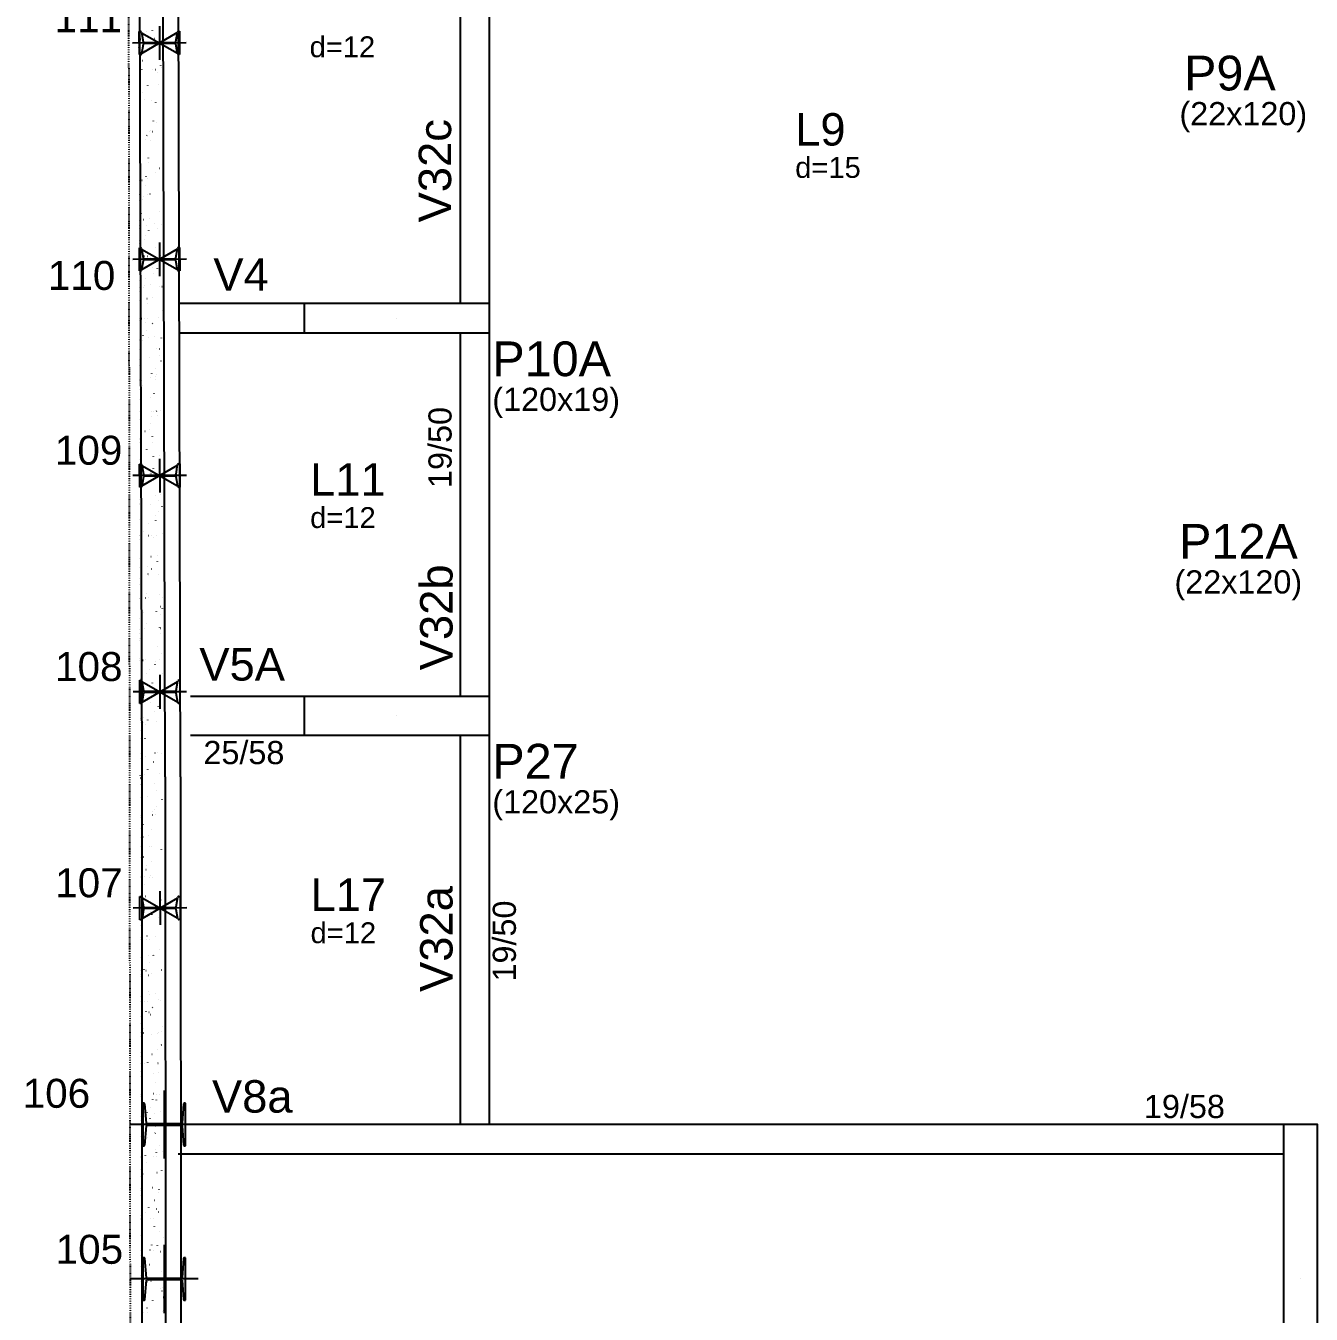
# Model space of a CAD drawing. Header units: millimetres. Extents: x 4424 to 9312, y 4538 to 9372.
# Drawn here: x 4424 to 5256, y 7547 to 8381 of the extents above; entities that cross this region are included whole.
import ezdxf

# ---------------------------------------------------------------- set-up
doc = ezdxf.new("R2010")
doc.units = ezdxf.units.MM
doc.linetypes.add('ESTILO_TQS_0003', pattern=[1.5, 0.5, -0.4, 0.1, -0.5])
for name, color, linetype in [('1', 4, 'Continuous'), ('10', 13, 'Continuous'), ('11', 22, 'Continuous'), ('12', 3, 'Continuous'), ('13', 76, 'Continuous'), ('19', 5, 'Continuous'), ('24', 5, 'ESTILO_TQS_0003'), ('242', 3, 'Continuous'), ('3', 2, 'Continuous'), ('49', 20, 'Continuous'), ('51', 6, 'Continuous'), ('52', 21, 'Continuous'), ('8', 5, 'Continuous'), ('9', 3, 'Continuous')]:
    doc.layers.add(name, color=color, linetype=linetype)
doc.styles.get("Standard").update_dxf_attribs({"font": 'arial.ttf'})

# ---------------------------------------------------------------- blocks, each defined once
blk = doc.blocks.new('_H9EFD498501-010')
for p, q in [((193.055769, 3987.507344), (193.065558, 3987.581702)), ((196.75572, 3988.248421), (196.801377, 3988.307922)), ((187.945816, 3982.586301), (187.945816, 3982.586301)), ((187.948227, 3981.100839), (187.948227, 3981.100839)), ((187.948227, 3981.100839), (187.948227, 3981.100839)), ((187.948227, 3981.100839), (187.948227, 3981.100839)), ((188.982537, 3982.631566), (189.057466, 3982.634837)), ((194.358722, 3985.124592), (194.404379, 3985.184094)), ((197.824114, 3983.017597), (197.899042, 3983.020869)), ((187.955242, 3976.779414), (187.955242, 3976.779414)), ((188.103698, 3976.972886), (188.149356, 3977.032388)), ((191.464981, 3975.424109), (191.47477, 3975.498468)), ((187.969144, 3968.214918), (187.969144, 3968.214918)), ((187.978448, 3962.483591), (187.978448, 3962.483591)), ((187.978448, 3962.483591), (187.978448, 3962.483591)), ((187.978448, 3962.483591), (187.978448, 3962.483591)), ((189.800772, 3962.783187), (189.810561, 3962.857546)), ((190.26811, 3968.724587), (190.341333, 3968.74082)), ((196.651661, 3962.862272), (196.726589, 3962.865544)), ((198.524876, 3962.944058), (198.599805, 3962.94733)), ((202.01758, 3965.539656), (202.027369, 3965.614014)), ((202.336752, 3963.896073), (202.382409, 3963.955574)), ((187.990061, 3955.328998), (187.990061, 3955.328998)), ((187.990061, 3955.328998), (187.990061, 3955.328998)), ((187.990061, 3955.328998), (187.990061, 3955.328998)), ((199.939753, 3960.772244), (199.985411, 3960.831746)), ((188.000162, 3949.106199), (188.000162, 3949.106199)), ((188.000162, 3949.106199), (188.000162, 3949.106199)), ((188.000162, 3949.106199), (188.000162, 3949.106199)), ((188.00647, 3945.220486), (188.00647, 3945.220486)), ((188.00647, 3945.220486), (188.00647, 3945.220486)), ((188.00647, 3945.220486), (188.00647, 3945.220486)), ((188.312773, 3951.480716), (188.322563, 3951.555074)), ((189.940847, 3947.741415), (189.986504, 3947.800917)), ((193.68473, 3952.620538), (193.730387, 3952.68004)), ((200.353371, 3952.898734), (200.36316, 3952.973092)), ((188.010978, 3942.443077), (188.010978, 3942.443077)), ((188.011079, 3942.380881), (188.011079, 3942.380881)), ((188.011079, 3942.380881), (188.011079, 3942.380881)), ((191.345995, 3943.182433), (191.419217, 3943.198666)), ((196.078637, 3942.733119), (196.153565, 3942.73639)), ((198.865372, 3941.596263), (198.875162, 3941.670621)), ((188.031895, 3929.557157), (188.031895, 3929.557157)), ((188.031895, 3929.557157), (188.031895, 3929.557157)), ((188.040771, 3929.559125), (188.113993, 3929.575358)), ((197.274584, 3929.513028), (197.284374, 3929.587387)), ((188.04371, 3922.278171), (188.04371, 3922.278171)), ((188.04371, 3922.278171), (188.04371, 3922.278171)), ((188.04371, 3922.278171), (188.04371, 3922.278171)), ((193.12488, 3920.265239), (193.170537, 3920.32474)), ((194.906184, 3922.577794), (194.981112, 3922.581065)), ((195.521878, 3923.389067), (195.567535, 3923.448569)), ((196.779399, 3922.65958), (196.854328, 3922.662851)), ((199.265761, 3928.268191), (199.311418, 3928.327692)), ((188.052812, 3916.671236), (188.052812, 3916.671236)), ((188.052812, 3916.671236), (188.052812, 3916.671236)), ((188.052812, 3916.671236), (188.052812, 3916.671236)), ((188.057697, 3913.661557), (188.057697, 3913.661557)), ((188.057697, 3913.661557), (188.057697, 3913.661557)), ((188.762769, 3916.82863), (188.835991, 3916.844863)), ((192.423879, 3917.640278), (192.497101, 3917.656511)), ((195.610375, 3916.872106), (195.620165, 3916.946465)), ((188.073729, 3903.785316), (188.073729, 3903.785316)), ((188.073729, 3903.785316), (188.073729, 3903.785316)), ((189.118655, 3904.01697), (189.191878, 3904.033203)), ((194.122377, 3905.569635), (194.132166, 3905.643993)), ((188.076342, 3902.175462), (188.076342, 3902.175462)), ((188.076342, 3902.175462), (188.076342, 3902.175462)), ((194.33316, 3902.44864), (194.408088, 3902.451912)), ((198.705912, 3895.912891), (198.751569, 3895.972392)), ((201.10291, 3899.03672), (201.148567, 3899.096221)), ((188.094645, 3890.899395), (188.094645, 3890.899395)), ((188.094645, 3890.899395), (188.094645, 3890.899395)), ((188.094645, 3890.899395), (188.094645, 3890.899395)), ((189.840653, 3891.286476), (189.913875, 3891.302709)), ((192.450888, 3887.761185), (192.496545, 3887.820687)), ((192.531589, 3893.486401), (192.541378, 3893.560759)), ((193.501763, 3892.098124), (193.574985, 3892.114357)), ((188.108925, 3882.102629), (188.108925, 3882.102629)), ((188.108925, 3882.102629), (188.108925, 3882.102629)), ((188.108925, 3882.102629), (188.108925, 3882.102629)), ((188.108973, 3882.072752), (188.108973, 3882.072752)), ((188.108973, 3882.072752), (188.108973, 3882.072752)), ((188.108973, 3882.072752), (188.108973, 3882.072752)), ((188.707005, 3882.882062), (188.752662, 3882.941564)), ((190.196539, 3878.474816), (190.269762, 3878.491049)), ((190.86738, 3880.845479), (190.877169, 3880.919837)), ((193.160707, 3882.293315), (193.235635, 3882.296586)), ((195.033922, 3882.375101), (195.108851, 3882.378373)), ((188.115562, 3878.013475), (188.115562, 3878.013475)), ((188.115562, 3878.013475), (188.115562, 3878.013475)), ((201.419979, 3870.961025), (201.429768, 3871.035384)), ((188.136479, 3865.127554), (188.136479, 3865.127554)), ((188.136479, 3865.127554), (188.136479, 3865.127554)), ((188.136479, 3865.127554), (188.136479, 3865.127554)), ((188.141605, 3861.970042), (188.141605, 3861.970042)), ((188.141605, 3861.970042), (188.141605, 3861.970042)), ((189.379381, 3869.543007), (189.389171, 3869.617366)), ((190.918537, 3865.744321), (190.991759, 3865.760554)), ((192.587683, 3862.164162), (192.662611, 3862.167433)), ((194.579647, 3866.55597), (194.652869, 3866.572203)), ((198.031919, 3863.408837), (198.077576, 3863.468339)), ((202.703046, 3862.605808), (202.777975, 3862.609079)), ((188.144537, 3860.163435), (188.144537, 3860.163435)), ((188.144537, 3860.163435), (188.144537, 3860.163435)), ((188.144537, 3860.163435), (188.144537, 3860.163435)), ((191.891038, 3855.405885), (191.936695, 3855.465387)), ((194.288036, 3858.529714), (194.333694, 3858.589216)), ((199.93198, 3859.658554), (199.94177, 3859.732912)), ((188.157396, 3852.241634), (188.157396, 3852.241634)), ((188.157396, 3852.241634), (188.157396, 3852.241634)), ((188.160152, 3850.5437), (188.160152, 3850.5437)), ((188.160152, 3850.5437), (188.160152, 3850.5437)), ((191.274424, 3852.932662), (191.347646, 3852.948895)), ((198.341192, 3847.57532), (198.350982, 3847.649678)), ((188.174236, 3841.867332), (188.174236, 3841.867332)), ((188.174236, 3841.867332), (188.174236, 3841.867332)), ((188.174236, 3841.867332), (188.174236, 3841.867332)), ((188.178313, 3839.355713), (188.178313, 3839.355713)), ((188.178313, 3839.355713), (188.178313, 3839.355713)), ((188.178313, 3839.355713), (188.178313, 3839.355713)), ((191.41523, 3842.008836), (191.490158, 3842.012108)), ((191.996421, 3840.202167), (192.069643, 3840.2184)), ((193.288445, 3842.090623), (193.363374, 3842.093894)), ((195.657531, 3841.013816), (195.730753, 3841.030049)), ((202.130022, 3842.476654), (202.204951, 3842.479926)), ((196.676983, 3834.934398), (196.686773, 3835.008756)), ((197.47207, 3831.053537), (197.517727, 3831.113039)), ((199.869068, 3834.177366), (199.914725, 3834.236868)), ((188.19923, 3826.469792), (188.19923, 3826.469792)), ((188.19923, 3826.469792), (188.19923, 3826.469792)), ((188.206867, 3821.764622), (188.206867, 3821.764622)), ((188.206867, 3821.764622), (188.206867, 3821.764622)), ((190.842206, 3821.879683), (190.917134, 3821.882954)), ((191.217046, 3822.901832), (191.262703, 3822.961333)), ((192.352308, 3827.390508), (192.42553, 3827.406741)), ((195.188985, 3823.631926), (195.198774, 3823.706285)), ((200.957569, 3822.321329), (201.032498, 3822.324601)), ((202.830784, 3822.403116), (202.905713, 3822.406387)), ((188.21138, 3818.984771), (188.21138, 3818.984771)), ((188.220147, 3813.583872), (188.220147, 3813.583872)), ((188.220147, 3813.583872), (188.220147, 3813.583872)), ((188.220147, 3813.583872), (188.220147, 3813.583872)), ((193.074305, 3814.660013), (193.147528, 3814.676246)), ((193.598197, 3811.548692), (193.607986, 3811.62305)), ((196.735415, 3815.471662), (196.808638, 3815.487895)), ((203.053101, 3806.701189), (203.05687, 3806.706102)), ((188.239499, 3801.661912), (188.239499, 3801.661912)), ((188.239499, 3801.661912), (188.239499, 3801.661912)), ((188.239499, 3801.661912), (188.239499, 3801.661912)), ((188.241063, 3800.697951), (188.241063, 3800.697951)), ((188.241063, 3800.697951), (188.241063, 3800.697951)), ((189.669753, 3801.724358), (189.744681, 3801.727629)), ((191.542968, 3801.806144), (191.617897, 3801.809416)), ((191.933988, 3798.90777), (191.943777, 3798.982128)), ((193.430192, 3801.848353), (193.503414, 3801.864586)), ((196.798077, 3798.549484), (196.843734, 3798.608985)), ((200.384545, 3802.192176), (200.459474, 3802.195447)), ((188.26198, 3787.812031), (188.26198, 3787.812031)), ((188.26198, 3787.812031), (188.26198, 3787.812031)), ((188.26198, 3787.812031), (188.26198, 3787.812031)), ((188.262607, 3787.425843), (188.262607, 3787.425843)), ((188.262607, 3787.425843), (188.262607, 3787.425843)), ((190.445989, 3787.605299), (190.455779, 3787.679657)), ((190.657196, 3790.546532), (190.702853, 3790.606034)), ((193.054194, 3793.670361), (193.099852, 3793.729862)), ((194.15219, 3789.117859), (194.225412, 3789.134092)), ((197.8133, 3789.929507), (197.886522, 3789.94574)), ((202.486587, 3789.023317), (202.496376, 3789.097675)), ((188.27213, 3781.559202), (188.27213, 3781.559202)), ((188.27213, 3781.559202), (188.27213, 3781.559202)), ((189.096729, 3781.595204), (189.171657, 3781.598476)), ((199.212092, 3782.036851), (199.287021, 3782.040122)), ((201.085307, 3782.118637), (201.160236, 3782.121909)), ((188.282897, 3774.92611), (188.282897, 3774.92611)), ((188.282897, 3774.92611), (188.282897, 3774.92611)), ((188.288912, 3771.220671), (188.288912, 3771.220671)), ((188.288912, 3771.220671), (188.288912, 3771.220671)), ((188.855201, 3775.522064), (188.864991, 3775.596423)), ((194.508076, 3776.306199), (194.581298, 3776.322432)), ((200.998588, 3777.720845), (201.008377, 3777.795204)), ((202.379109, 3774.197136), (202.424766, 3774.256637)), ((188.303814, 3762.04019), (188.303814, 3762.04019)), ((188.303814, 3762.04019), (188.303814, 3762.04019)), ((188.303814, 3762.04019), (188.303814, 3762.04019)), ((195.230074, 3763.575705), (195.303296, 3763.591938)), ((196.238228, 3766.194184), (196.283885, 3766.253686)), ((198.635226, 3769.318013), (198.680883, 3769.377514)), ((198.639068, 3761.907697), (198.713996, 3761.910969)), ((198.891184, 3764.387353), (198.964406, 3764.403586)), ((199.4078, 3765.637611), (199.417589, 3765.711969)), ((188.304762, 3761.456492), (188.304762, 3761.456492)), ((188.313835, 3755.866914), (188.313835, 3755.866914)), ((189.797491, 3761.521666), (189.87242, 3761.524937)), ((189.983204, 3758.042478), (190.028861, 3758.10198)), ((188.324731, 3749.154269), (188.324731, 3749.154269)), ((188.324731, 3749.154269), (188.324731, 3749.154269)), ((195.58596, 3750.764045), (195.659182, 3750.780278)), ((197.743591, 3752.996689), (197.753381, 3753.071047)), ((188.337393, 3741.353782), (188.337393, 3741.353782)), ((188.337393, 3741.353782), (188.337393, 3741.353782)), ((188.337393, 3741.353782), (188.337393, 3741.353782)), ((196.255592, 3741.694218), (196.265382, 3741.768576)), ((196.307958, 3738.03355), (196.38118, 3738.049783)), ((197.466615, 3741.752372), (197.541543, 3741.755644)), ((199.33983, 3741.834159), (199.414759, 3741.83743)), ((199.969068, 3738.845199), (200.04229, 3738.861432)), ((201.819259, 3741.841836), (201.864916, 3741.901338)), ((188.345648, 3736.268349), (188.345648, 3736.268349)), ((188.345648, 3736.268349), (188.345648, 3736.268349)), ((188.345648, 3736.268349), (188.345648, 3736.268349)), ((191.820353, 3728.811007), (191.86601, 3728.870509)), ((194.664804, 3729.610983), (194.674594, 3729.685342)), ((195.564235, 3733.690131), (195.609892, 3733.749632)), ((188.365062, 3724.307986), (188.365062, 3724.307986)), ((188.365062, 3724.307986), (188.365062, 3724.307986)), ((188.366565, 3723.382428), (188.366565, 3723.382428)), ((188.366565, 3723.382428), (188.366565, 3723.382428)), ((188.370024, 3721.251072), (188.370024, 3721.251072)), ((188.370024, 3721.251072), (188.370024, 3721.251072)), ((189.423354, 3725.687179), (189.469012, 3725.74668)), ((196.663844, 3725.221891), (196.737067, 3725.238124)), ((196.893591, 3721.623219), (196.968519, 3721.62649)), ((193.000596, 3716.970061), (193.010385, 3717.04442)), ((197.385842, 3712.491396), (197.459064, 3712.507629)), ((201.046952, 3713.303045), (201.120174, 3713.319278)), ((188.387482, 3710.496508), (188.387482, 3710.496508)), ((188.387482, 3710.496508), (188.387482, 3710.496508)), ((188.387482, 3710.496508), (188.387482, 3710.496508)), ((191.512597, 3705.66759), (191.522386, 3705.741948)), ((197.401384, 3704.458659), (197.447041, 3704.518161)), ((201.145267, 3709.337783), (201.190924, 3709.397284)), ((188.402656, 3701.148362), (188.402656, 3701.148362)), ((188.402656, 3701.148362), (188.402656, 3701.148362)), ((188.402656, 3701.148362), (188.402656, 3701.148362)), ((188.408398, 3697.610587), (188.408398, 3697.610587)), ((188.408398, 3697.610587), (188.408398, 3697.610587)), ((195.004386, 3701.334831), (195.050043, 3701.394332)), ((195.721138, 3701.467894), (195.796066, 3701.471165)), ((197.594353, 3701.54968), (197.669282, 3701.552952)), ((197.741729, 3699.679737), (197.814951, 3699.69597)), ((202.065196, 3695.783136), (202.074985, 3695.857495)), ((188.41629, 3692.749057), (188.41629, 3692.749057)), ((188.749362, 3693.183125), (188.795019, 3693.242627)), ((189.921809, 3693.584356), (189.931598, 3693.658714)), ((198.463726, 3686.949242), (198.536948, 3686.965475)), ((202.124836, 3687.760891), (202.198058, 3687.777123)), ((188.429315, 3684.724667), (188.429315, 3684.724667)), ((188.429315, 3684.724667), (188.429315, 3684.724667)), ((188.429315, 3684.724667), (188.429315, 3684.724667)), ((188.433287, 3682.277908), (188.433287, 3682.277908)), ((188.433287, 3682.277908), (188.433287, 3682.277908)), ((188.435287, 3681.045652), (188.435287, 3681.045652)), ((188.435287, 3681.045652), (188.435287, 3681.045652)), ((195.148114, 3681.33874), (195.223042, 3681.342012)), ((200.474408, 3683.699902), (200.484197, 3683.774261)), ((202.982415, 3680.106312), (203.028072, 3680.165813)), ((188.450232, 3671.838746), (188.450232, 3671.838746)), ((188.450232, 3671.838746), (188.450232, 3671.838746)), ((198.810199, 3671.05898), (198.819988, 3671.133339)), ((198.819613, 3674.137582), (198.892835, 3674.153815)), ((200.585417, 3676.982483), (200.631074, 3677.041984)), ((190.586511, 3663.951654), (190.632168, 3664.011156)), ((194.330393, 3668.830777), (194.37605, 3668.890279)), ((203.20272, 3662.218736), (203.25298, 3662.229879)), ((188.467517, 3661.190128), (188.467517, 3661.190128)), ((188.467517, 3661.190128), (188.467517, 3661.190128)), ((188.467517, 3661.190128), (188.467517, 3661.190128)), ((188.467919, 3660.942942), (188.467919, 3660.942942)), ((188.467919, 3660.942942), (188.467919, 3660.942942)), ((188.467919, 3660.942942), (188.467919, 3660.942942)), ((188.471149, 3658.952826), (188.471149, 3658.952826)), ((188.471149, 3658.952826), (188.471149, 3658.952826)), ((188.471149, 3658.952826), (188.471149, 3658.952826)), ((193.975661, 3661.183415), (194.050589, 3661.186687)), ((195.848876, 3661.265202), (195.923805, 3661.268473)), ((197.3222, 3659.756509), (197.33199, 3659.830867)), ((199.54161, 3661.407088), (199.614832, 3661.423321)), ((188.492066, 3646.066905), (188.492066, 3646.066905)), ((188.492066, 3646.066905), (188.492066, 3646.066905)), ((195.731412, 3647.673275), (195.741202, 3647.747633)), ((199.897497, 3648.595428), (199.970719, 3648.611661)), ((188.50055, 3640.840232), (188.50055, 3640.840232)), ((188.50055, 3640.840232), (188.50055, 3640.840232)), ((193.402637, 3641.054262), (193.477565, 3641.057533)), ((193.770544, 3636.475477), (193.816201, 3636.534979)), ((196.167542, 3639.599306), (196.213199, 3639.658808)), ((199.911425, 3644.478429), (199.957082, 3644.537931)), ((188.512983, 3633.180984), (188.512983, 3633.180984)), ((188.512983, 3633.180984), (188.512983, 3633.180984)), ((188.512983, 3633.180984), (188.512983, 3633.180984)), ((188.518745, 3629.6312), (188.518745, 3629.6312)), ((188.518745, 3629.6312), (188.518745, 3629.6312)), ((194.067203, 3635.032353), (194.076993, 3635.106711)), ((200.619494, 3635.864934), (200.692717, 3635.881167)), ((188.533181, 3620.737522), (188.533181, 3620.737522)), ((188.533181, 3620.737522), (188.533181, 3620.737522)), ((188.533181, 3620.737522), (188.533181, 3620.737522)), ((188.5339, 3620.295064), (188.5339, 3620.295064)), ((188.5339, 3620.295064), (188.5339, 3620.295064)), ((192.230184, 3620.898937), (192.305112, 3620.902208)), ((192.579205, 3623.729881), (192.588994, 3623.80424)), ((194.103399, 3620.980723), (194.178328, 3620.983994)), ((200.975381, 3623.053274), (201.048603, 3623.069507)), ((202.944976, 3621.366755), (203.019905, 3621.370026)), ((190.988417, 3611.646647), (190.998206, 3611.721005)), ((199.351575, 3612.123129), (199.397232, 3612.182631)), ((201.748573, 3615.246958), (201.79423, 3615.30646)), ((203.131804, 3613.845428), (203.141593, 3613.919786)), ((188.554816, 3607.409143), (188.554816, 3607.409143)), ((188.554816, 3607.409143), (188.554816, 3607.409143)), ((188.554816, 3607.409143), (188.554816, 3607.409143)), ((193.096551, 3603.971424), (193.142209, 3604.030925)), ((201.697379, 3610.322779), (201.770601, 3610.339012)), ((188.565813, 3600.634812), (188.565813, 3600.634812)), ((188.565813, 3600.634812), (188.565813, 3600.634812)), ((188.569972, 3598.072271), (188.569972, 3598.072271)), ((188.569972, 3598.072271), (188.569972, 3598.072271)), ((188.569972, 3598.072271), (188.569972, 3598.072271)), ((189.324208, 3599.005725), (189.333997, 3599.080083)), ((189.352669, 3599.092301), (189.398326, 3599.151802)), ((191.65716, 3600.769783), (191.732088, 3600.773055)), ((201.541016, 3601.762194), (201.550805, 3601.836552)), ((201.772523, 3601.211429), (201.847452, 3601.214701)), ((202.053265, 3597.51112), (202.126487, 3597.527353)), ((188.575733, 3594.523223), (188.575733, 3594.523223)), ((188.577662, 3593.335144), (188.577662, 3593.335144)), ((188.873269, 3594.589185), (188.946491, 3594.605418)), ((199.876807, 3589.121272), (199.886596, 3589.19563)), ((188.59665, 3581.637302), (188.59665, 3581.637302)), ((188.59665, 3581.637302), (188.59665, 3581.637302)), ((188.59665, 3581.637302), (188.59665, 3581.637302)), ((188.598444, 3580.532102), (188.598444, 3580.532102)), ((188.598444, 3580.532102), (188.598444, 3580.532102)), ((188.598444, 3580.532102), (188.598444, 3580.532102)), ((190.484707, 3580.614458), (190.559635, 3580.61773)), ((192.357922, 3580.696244), (192.432851, 3580.699516)), ((198.677583, 3579.619076), (198.72324, 3579.678577)), ((201.199499, 3581.082276), (201.274428, 3581.085547)), ((202.775263, 3584.780625), (202.848485, 3584.796858)), ((192.536702, 3571.616124), (192.582359, 3571.675626)), ((194.9337, 3574.739953), (194.979357, 3574.799454)), ((198.388808, 3577.8188), (198.398598, 3577.893158)), ((203.131149, 3571.968966), (203.204372, 3571.985199)), ((188.617567, 3568.751382), (188.617567, 3568.751382)), ((188.6212, 3566.513342), (188.6212, 3566.513342)), ((188.6212, 3566.513342), (188.6212, 3566.513342)), ((189.951153, 3569.047031), (190.024375, 3569.063264)), ((196.79802, 3565.735566), (196.80781, 3565.809924)), ((188.631075, 3560.429392), (188.631075, 3560.429392)), ((188.631075, 3560.429392), (188.631075, 3560.429392)), ((188.638484, 3555.865461), (188.638484, 3555.865461)), ((188.638484, 3555.865461), (188.638484, 3555.865461)), ((188.638484, 3555.865461), (188.638484, 3555.865461)), ((189.911683, 3560.485305), (189.986611, 3560.488576)), ((195.133811, 3553.094644), (195.143601, 3553.169002)), ((200.027046, 3560.926951), (200.101975, 3560.930222)), ((201.900261, 3561.008737), (201.97519, 3561.012009)), ((198.117733, 3547.263776), (198.16339, 3547.323278)), ((200.514731, 3550.387605), (200.560388, 3550.447106)), ((188.659401, 3542.979541), (188.659401, 3542.979541)), ((188.663707, 3540.326682), (188.663707, 3540.326682)), ((188.663707, 3540.326682), (188.663707, 3540.326682)), ((188.663707, 3540.326682), (188.663707, 3540.326682)), ((188.73923, 3540.32998), (188.814158, 3540.333251)), ((190.612445, 3540.411766), (190.687374, 3540.415037)), ((191.029037, 3543.504877), (191.10226, 3543.52111)), ((191.862709, 3539.11207), (191.908367, 3539.171572)), ((193.645813, 3541.792172), (193.655602, 3541.866531)), ((199.454022, 3540.797798), (199.528951, 3540.801069)), ((188.672427, 3534.954414), (188.672427, 3534.954414)), ((188.680318, 3530.09362), (188.680318, 3530.09362)), ((188.680318, 3530.09362), (188.680318, 3530.09362)), ((188.680318, 3530.09362), (188.680318, 3530.09362)), ((192.055025, 3529.708938), (192.064814, 3529.783297)), ((188.696338, 3520.223972), (188.696338, 3520.223972)), ((188.696338, 3520.223972), (188.696338, 3520.223972)), ((188.696338, 3520.223972), (188.696338, 3520.223972)), ((198.281569, 3520.642472), (198.356498, 3520.645744)), ((200.154784, 3520.724259), (200.229713, 3520.72753)), ((202.607624, 3519.824485), (202.617413, 3519.898843)), ((188.701234, 3517.2077), (188.701234, 3517.2077)), ((190.390816, 3517.068016), (190.400605, 3517.142375)), ((192.106922, 3517.962722), (192.180144, 3517.978955)), ((197.443741, 3514.759723), (197.489398, 3514.819224)), ((188.722037, 3504.392381), (188.722037, 3504.392381)), ((188.722037, 3504.392381), (188.722037, 3504.392381)), ((188.722037, 3504.392381), (188.722037, 3504.392381)), ((188.722151, 3504.321779), (188.722151, 3504.321779)), ((188.722151, 3504.321779), (188.722151, 3504.321779)), ((188.723655, 3503.395485), (188.723655, 3503.395485)), ((188.723655, 3503.395485), (188.723655, 3503.395485)), ((188.801698, 3504.339414), (188.87492, 3504.355647)), ((188.902817, 3505.765545), (188.912607, 3505.839903)), ((191.30286, 3506.756771), (191.348517, 3506.816272)), ((193.699858, 3509.880599), (193.745515, 3509.940101)), ((200.943415, 3507.183563), (200.953204, 3507.257921)), ((188.72897, 3500.121262), (188.72897, 3500.121262)), ((188.866968, 3500.127287), (188.941897, 3500.130559)), ((197.708545, 3500.513319), (197.783473, 3500.51659)), ((199.455416, 3495.881091), (199.465206, 3495.95545)), ((188.743068, 3491.435859), (188.743068, 3491.435859)), ((188.743068, 3491.435859), (188.743068, 3491.435859)), ((188.743068, 3491.435859), (188.743068, 3491.435859)), ((189.523696, 3491.60892), (189.596918, 3491.625153)), ((193.184806, 3492.420568), (193.258028, 3492.436801)), ((203.024772, 3490.407375), (203.070429, 3490.466876)), ((188.761601, 3480.018552), (188.761601, 3480.018552)), ((188.761601, 3480.018552), (188.761601, 3480.018552)), ((188.761601, 3480.018552), (188.761601, 3480.018552)), ((188.763985, 3478.549938), (188.763985, 3478.549938)), ((188.763985, 3478.549938), (188.763985, 3478.549938)), ((189.879582, 3478.79726), (189.952804, 3478.813493)), ((196.536092, 3480.357994), (196.61102, 3480.361265)), ((196.883891, 3482.404423), (196.929548, 3482.463924)), ((197.864628, 3483.797857), (197.874418, 3483.872215)), ((198.409307, 3480.43978), (198.484236, 3480.443052)), ((199.280889, 3485.528252), (199.326546, 3485.587753)), ((188.774882, 3471.836557), (188.774882, 3471.836557)), ((190.628868, 3474.252717), (190.674525, 3474.312219)), ((196.200419, 3471.156935), (196.210209, 3471.231294)), ((188.784902, 3465.664018), (188.784902, 3465.664018)), ((188.784902, 3465.664018), (188.784902, 3465.664018)), ((188.784902, 3465.664018), (188.784902, 3465.664018)), ((190.60158, 3466.066765), (190.674802, 3466.082998)), ((194.26269, 3466.878414), (194.335912, 3466.894647)), ((188.794232, 3459.915842), (188.794232, 3459.915842)), ((188.794232, 3459.915842), (188.794232, 3459.915842)), ((190.957466, 3453.255106), (191.030689, 3453.271339)), ((194.712421, 3459.854464), (194.72221, 3459.928822)), ((195.963068, 3460.22884), (196.037996, 3460.232112)), ((202.464923, 3458.052075), (202.51058, 3458.111576)), ((188.805819, 3452.778097), (188.805819, 3452.778097)), ((188.805819, 3452.778097), (188.805819, 3452.778097)), ((192.466016, 3445.021246), (192.511673, 3445.080748)), ((193.121633, 3447.771229), (193.131422, 3447.845588)), ((196.209899, 3449.900369), (196.255556, 3449.959871)), ((188.82611, 3440.277628), (188.82611, 3440.277628)), ((188.82611, 3440.277628), (188.82611, 3440.277628)), ((188.826736, 3439.892177), (188.826736, 3439.892177)), ((188.826736, 3439.892177), (188.826736, 3439.892177)), ((188.826736, 3439.892177), (188.826736, 3439.892177)), ((188.826864, 3439.813132), (188.826864, 3439.813132)), ((188.826864, 3439.813132), (188.826864, 3439.813132)), ((188.826864, 3439.813132), (188.826864, 3439.813132)), ((190.069018, 3441.897417), (190.114675, 3441.956919)), ((191.679464, 3440.524611), (191.752686, 3440.540844)), ((194.790615, 3440.073515), (194.865543, 3440.076787)), ((195.340574, 3441.33626), (195.413796, 3441.352493)), ((196.66383, 3440.155302), (196.738759, 3440.158573)), ((191.457424, 3435.130308), (191.467213, 3435.204666)), ((188.847652, 3427.006256), (188.847652, 3427.006256)), ((188.847652, 3427.006256), (188.847652, 3427.006256)), ((188.859495, 3419.710422), (188.859495, 3419.710422)), ((188.859495, 3419.710422), (188.859495, 3419.710422)), ((189.969425, 3423.827836), (189.979214, 3423.902194)), ((192.035351, 3427.712952), (192.108573, 3427.729185)), ((194.217591, 3419.944362), (194.292519, 3419.947633)), ((198.047047, 3420.668898), (198.092705, 3420.7284)), ((201.79093, 3425.548021), (201.836587, 3425.607523)), ((202.010022, 3425.245854), (202.019812, 3425.320212)), ((188.866412, 3415.449617), (188.866412, 3415.449617)), ((188.866412, 3415.449617), (188.866412, 3415.449617)), ((188.866412, 3415.449617), (188.866412, 3415.449617)), ((188.868569, 3414.120335), (188.868569, 3414.120335)), ((188.868569, 3414.120335), (188.868569, 3414.120335)), ((188.868569, 3414.120335), (188.868569, 3414.120335)), ((192.757348, 3414.982457), (192.83057, 3414.99869)), ((195.650049, 3417.545069), (195.695706, 3417.604571)), ((196.418458, 3415.794106), (196.49168, 3415.810338)), ((200.522024, 3413.943383), (200.531813, 3414.017741)), ((188.877337, 3408.718699), (188.877337, 3408.718699)), ((189.395026, 3409.393364), (189.440683, 3409.452865)), ((188.889486, 3401.234415), (188.889486, 3401.234415)), ((188.889486, 3401.234415), (188.889486, 3401.234415)), ((188.892127, 3399.607712), (188.892127, 3399.607712)), ((188.892127, 3399.607712), (188.892127, 3399.607712)), ((188.892127, 3399.607712), (188.892127, 3399.607712)), ((193.045138, 3399.789037), (193.120066, 3399.792308)), ((193.113235, 3402.170797), (193.186457, 3402.18703)), ((194.918353, 3399.870823), (194.993282, 3399.874095)), ((198.931236, 3401.860148), (198.941025, 3401.934507)), ((188.910403, 3388.348494), (188.910403, 3388.348494)), ((188.910403, 3388.348494), (188.910403, 3388.348494)), ((188.910403, 3388.348494), (188.910403, 3388.348494)), ((193.835232, 3389.440303), (193.908454, 3389.456536)), ((197.267027, 3389.219226), (197.276816, 3389.293585)), ((197.496342, 3390.251951), (197.569565, 3390.268184)), ((201.231081, 3393.192721), (201.276738, 3393.252223)), ((188.924758, 3379.505002), (188.924758, 3379.505002)), ((188.924758, 3379.505002), (188.924758, 3379.505002)), ((191.232174, 3380.161893), (191.277831, 3380.221394)), ((192.472114, 3379.659883), (192.547042, 3379.663155)), ((194.976057, 3385.041016), (195.021714, 3385.100517)), ((195.779028, 3377.916755), (195.788818, 3377.991113)), ((202.587477, 3380.10153), (202.662406, 3380.104801)), ((188.928565, 3377.159771), (188.928565, 3377.159771)), ((188.928565, 3377.159771), (188.928565, 3377.159771)), ((188.928565, 3377.159771), (188.928565, 3377.159771)), ((188.93132, 3375.462574), (188.93132, 3375.462574)), ((188.93132, 3375.462574), (188.93132, 3375.462574)), ((194.191119, 3376.628643), (194.264341, 3376.644876)), ((188.952237, 3362.576653), (188.952237, 3362.576653)), ((188.952237, 3362.576653), (188.952237, 3362.576653)), ((188.952237, 3362.576653), (188.952237, 3362.576653)), ((194.18824, 3365.833521), (194.19803, 3365.907879)), ((194.913116, 3363.898149), (194.986339, 3363.914382)), ((198.574226, 3364.709797), (198.647449, 3364.72603)), ((188.957389, 3359.402293), (188.957389, 3359.402293)), ((188.957389, 3359.402293), (188.957389, 3359.402293)), ((188.957389, 3359.402293), (188.957389, 3359.402293)), ((191.299661, 3359.504558), (191.374589, 3359.50783)), ((192.524031, 3353.192599), (192.533821, 3353.266957)), ((193.172876, 3359.586345), (193.247805, 3359.589616)), ((196.813205, 3355.809545), (196.858863, 3355.869046)), ((200.557088, 3360.688668), (200.602745, 3360.748169)), ((202.014453, 3359.972376), (202.089382, 3359.975648)), ((188.973154, 3349.690733), (188.973154, 3349.690733)), ((188.973154, 3349.690733), (188.973154, 3349.690733)), ((188.979792, 3345.600842), (188.979792, 3345.600842)), ((188.979792, 3345.600842), (188.979792, 3345.600842)), ((194.416207, 3352.685716), (194.461864, 3352.745218)), ((195.269003, 3351.086489), (195.342225, 3351.102722)), ((188.990021, 3339.299583), (188.990021, 3339.299583)), ((188.990021, 3339.299583), (188.990021, 3339.299583)), ((188.99407, 3336.804812), (188.99407, 3336.804812)), ((188.99407, 3336.804812), (188.99407, 3336.804812)), ((188.99407, 3336.804812), (188.99407, 3336.804812)), ((190.726637, 3339.375405), (190.801565, 3339.378676)), ((191.036033, 3341.890127), (191.045822, 3341.964486)), ((195.991001, 3338.355994), (196.064223, 3338.372227)), ((199.652111, 3339.167643), (199.725333, 3339.183876)), ((200.842, 3339.817051), (200.916929, 3339.820323)), ((202.715215, 3339.898837), (202.790144, 3339.902109)), ((203.07663, 3343.308145), (203.08642, 3343.382504)), ((189.445245, 3329.806893), (189.455034, 3329.881251)), ((199.997239, 3328.333368), (200.042896, 3328.39287)), ((201.588632, 3332.005674), (201.598421, 3332.080032)), ((202.394237, 3331.457197), (202.439894, 3331.516698)), ((189.010786, 3326.506853), (189.010786, 3326.506853)), ((189.010786, 3326.506853), (189.010786, 3326.506853)), ((189.014987, 3323.918892), (189.014987, 3323.918892)), ((189.014987, 3323.918892), (189.014987, 3323.918892)), ((193.742215, 3320.181663), (193.787872, 3320.241164)), ((196.346887, 3325.544335), (196.420109, 3325.560568)), ((199.997844, 3319.92244), (200.007633, 3319.996798)), ((200.268976, 3319.687898), (200.343905, 3319.691169)), ((189.022652, 3319.196873), (189.022652, 3319.196873)), ((189.022652, 3319.196873), (189.022652, 3319.196873)), ((189.022652, 3319.196873), (189.022652, 3319.196873)), ((189.03102, 3314.041914), (189.03102, 3314.041914)), ((189.03102, 3314.041914), (189.03102, 3314.041914)), ((189.03102, 3314.041914), (189.03102, 3314.041914)), ((189.554184, 3319.22008), (189.629112, 3319.223351)), ((189.998332, 3315.302539), (190.043989, 3315.362041)), ((191.427399, 3319.301866), (191.502328, 3319.305138)), ((197.068885, 3312.81384), (197.142107, 3312.830073)), ((200.729995, 3313.625489), (200.803217, 3313.641722)), ((189.035904, 3311.032971), (189.035904, 3311.032971)), ((189.035904, 3311.032971), (189.035904, 3311.032971)), ((189.035904, 3311.032971), (189.035904, 3311.032971)), ((198.333635, 3307.281518), (198.343424, 3307.355876)), ((189.055284, 3299.094163), (189.056088, 3299.094198)), ((189.055284, 3299.094163), (189.055284, 3299.094163)), ((189.055284, 3299.094163), (189.055284, 3299.094163)), ((189.056821, 3298.147051), (189.056821, 3298.147051)), ((189.056821, 3298.147051), (189.056821, 3298.147051)), ((196.845636, 3295.979046), (196.855426, 3296.053405)), ((197.424771, 3300.002181), (197.497994, 3300.018414)), ((199.096523, 3299.532573), (199.171452, 3299.535844)), ((199.323246, 3295.829315), (199.368903, 3295.888816)), ((200.969738, 3299.614359), (201.044667, 3299.61763)), ((193.182365, 3287.826363), (193.228023, 3287.885864)), ((195.579364, 3290.950191), (195.625021, 3291.009693)), ((198.146769, 3287.271686), (198.219991, 3287.287919)), ((201.807879, 3288.083334), (201.881101, 3288.099567)), ((189.077738, 3285.26113), (189.077738, 3285.26113)), ((189.077738, 3285.26113), (189.077738, 3285.26113)), ((189.077738, 3285.26113), (189.077738, 3285.26113)), ((189.082247, 3282.482985), (189.082247, 3282.482985)), ((189.082247, 3282.482985), (189.082247, 3282.482985)), ((189.087915, 3278.991453), (189.087915, 3278.991453)), ((189.681922, 3279.017388), (189.756851, 3279.020659)), ((195.254848, 3283.895812), (195.264638, 3283.97017)), ((198.523499, 3279.403419), (198.598427, 3279.406691)), ((189.098655, 3272.37521), (189.098655, 3272.37521)), ((189.098655, 3272.37521), (189.098655, 3272.37521)), ((193.590639, 3271.25489), (193.600429, 3271.329248)), ((198.502655, 3274.460026), (198.575878, 3274.476259)), ((198.763397, 3263.474015), (198.809054, 3263.533516)), ((199.224653, 3261.729532), (199.297875, 3261.745765)), ((201.160395, 3266.597844), (201.206052, 3266.657345)), ((202.885763, 3262.54118), (202.958985, 3262.557413)), ((189.119572, 3259.489289), (189.119572, 3259.489289)), ((189.119572, 3259.489289), (189.119572, 3259.489289)), ((189.119572, 3259.489289), (189.119572, 3259.489289)), ((189.120546, 3258.888743), (189.120546, 3258.888743)), ((189.120546, 3258.888743), (189.120546, 3258.888743)), ((189.120546, 3258.888743), (189.120546, 3258.888743)), ((192.102641, 3259.952419), (192.11243, 3260.026777)), ((192.508373, 3255.322309), (192.55403, 3255.381811)), ((197.351046, 3259.248094), (197.425975, 3259.251366)), ((199.224261, 3259.32988), (199.29919, 3259.333152)), ((189.133475, 3250.924056), (189.133475, 3250.924056)), ((189.140488, 3246.603369), (189.140488, 3246.603369)), ((189.140488, 3246.603369), (189.140488, 3246.603369)), ((190.511853, 3247.869184), (190.521642, 3247.943543)), ((199.58054, 3248.917872), (199.653762, 3248.934105)), ((202.65524, 3250.067965), (202.665029, 3250.142324)), ((189.153178, 3238.786033), (189.153178, 3238.786033)), ((189.153178, 3238.786033), (189.153178, 3238.786033)), ((189.155161, 3237.56409), (189.155161, 3237.56409)), ((189.155161, 3237.56409), (189.155161, 3237.56409)), ((196.778022, 3239.118941), (196.85295, 3239.122212)), ((200.302537, 3236.187377), (200.375759, 3236.20361)), ((201.064452, 3237.984731), (201.074241, 3238.059089)), ((189.161405, 3233.717448), (189.161405, 3233.717448)), ((189.161405, 3233.717448), (189.161405, 3233.717448)), ((189.161405, 3233.717448), (189.161405, 3233.717448)), ((198.089404, 3230.969961), (198.135062, 3231.029463)), ((189.182322, 3220.831527), (189.182322, 3220.831527)), ((189.182322, 3220.831527), (189.182322, 3220.831527)), ((191.948523, 3222.967009), (191.994181, 3223.026511)), ((194.345522, 3226.090838), (194.391179, 3226.15034)), ((199.400243, 3225.343809), (199.410032, 3225.418167)), ((200.658424, 3223.375718), (200.731646, 3223.391951)), ((189.184702, 3219.365128), (189.184702, 3219.365128)), ((189.184702, 3219.365128), (189.184702, 3219.365128)), ((189.185809, 3218.683323), (189.185809, 3218.683323)), ((189.185809, 3218.683323), (189.185809, 3218.683323)), ((189.185809, 3218.683323), (189.185809, 3218.683323)), ((195.605569, 3218.963616), (195.680497, 3218.966887)), ((197.478784, 3219.045402), (197.553713, 3219.048673)), ((197.912244, 3214.041338), (197.922034, 3214.115696)), ((189.203239, 3207.945607), (189.203239, 3207.945607)), ((189.203239, 3207.945607), (189.203239, 3207.945607)), ((189.203239, 3207.945607), (189.203239, 3207.945607)), ((201.380421, 3210.645223), (201.453644, 3210.661456)), ((203.670436, 3206.617613), (203.716093, 3206.677115)), ((189.218441, 3198.580613), (189.218441, 3198.580613)), ((189.218441, 3198.580613), (189.218441, 3198.580613)), ((189.224156, 3195.059686), (189.224156, 3195.059686)), ((189.224156, 3195.059686), (189.224156, 3195.059686)), ((195.032545, 3198.834462), (195.107473, 3198.837734)), ((196.321456, 3201.958103), (196.331246, 3202.032462)), ((197.529555, 3198.614661), (197.575212, 3198.674163)), ((199.926553, 3201.73849), (199.97221, 3201.797992)), ((201.736308, 3197.833564), (201.80953, 3197.849797)), ((189.23593, 3187.806199), (189.23593, 3187.806199)), ((191.274531, 3190.462956), (191.320188, 3190.522457)), ((194.657247, 3189.317181), (194.667037, 3189.39154)), ((189.245073, 3182.173766), (189.245073, 3182.173766)), ((189.245073, 3182.173766), (189.245073, 3182.173766)), ((189.245073, 3182.173766), (189.245073, 3182.173766)), ((189.251072, 3178.477903), (189.251072, 3178.477903)), ((189.251072, 3178.477903), (189.251072, 3178.477903)), ((189.251072, 3178.477903), (189.251072, 3178.477903)), ((193.169249, 3178.01471), (193.179038, 3178.089068)), ((193.860092, 3178.679137), (193.93502, 3178.682408)), ((195.733307, 3178.760923), (195.808236, 3178.764195)), ((202.458306, 3185.103069), (202.531528, 3185.119302)), ((189.634196, 3169.369475), (189.707418, 3169.385708)), ((202.814192, 3172.29141), (202.887414, 3172.307643)), ((203.110586, 3174.262313), (203.156243, 3174.321815)), ((189.26599, 3169.287845), (189.26599, 3169.287845)), ((191.578461, 3165.931476), (191.58825, 3166.005834)), ((193.11168, 3161.231485), (193.157337, 3161.290986)), ((196.855562, 3166.110608), (196.90122, 3166.170109)), ((203.721847, 3168.130257), (203.731637, 3168.204615)), ((189.283703, 3158.375193), (189.283703, 3158.375193)), ((189.283703, 3158.375193), (189.283703, 3158.375193)), ((190.714682, 3158.107656), (190.760339, 3158.167158)), ((193.287068, 3158.549984), (193.361996, 3158.553255)), ((203.402431, 3158.99163), (203.47736, 3158.994901)), ((203.53619, 3159.560915), (203.609412, 3159.577148))]:
    blk.add_line(p, q)

msp = doc.modelspace()

# ---------------------------------------------------------------- linework, layer by layer
at = {"layer": '1'}
for points in [[(4724.13, 8191.52), (4724.13, 8546.52)], [(4705.13, 8537.02), (4705.13, 8201.02)], [(4604.13, 8201.02), (4522.68, 8201.02)], [(4724.13, 7934.02), (4724.13, 8191.52)], [(4522.7, 8182.02), (4622.13, 8182.02)], [(4705.13, 8182.02), (4705.13, 7946.52)], [(4604.13, 7946.52), (4530.45, 7946.52)], [(4724.13, 7669.52), (4724.13, 7934.02)], [(4530.47, 7921.52), (4622.13, 7921.52)], [(4705.13, 7921.52), (4705.13, 7669.52)], [(4705.13, 7669.52), (4522.54, 7669.52)], [(5238.13, 7669.52), (4705.13, 7669.52)], [(4522.54, 7650.52), (4714.63, 7650.52)], [(4714.63, 7650.52), (5238.13, 7650.52)]]:
    msp.add_lwpolyline(points, dxfattribs=at)
at = {"layer": '24'}
msp.add_line((4494.58, 4809.84), (4490.49, 8470.52), dxfattribs=at)
at = {"layer": '242'}
for p, q in [((4664.13, 8191.52), (4664.13, 8191.52)), ((4664.13, 7934.02), (4664.13, 7934.02)), ((5249.13, 7569.52), (5249.13, 7569.52)), ((4510.94, 7563.02), (4510.94, 7563.02))]:
    msp.add_line(p, q, dxfattribs=at)
at = {"layer": '3'}
for points in [[(4604.13, 8182.02), (4724.13, 8182.02), (4724.13, 8201.02), (4604.13, 8201.02), (4604.13, 8182.02)], [(4604.13, 7921.52), (4724.13, 7921.52), (4724.13, 7946.52), (4604.13, 7946.52), (4604.13, 7921.52)], [(5238.13, 7469.52), (5260.13, 7469.52), (5260.13, 7669.52), (5238.13, 7669.52), (5238.13, 7469.52)]]:
    msp.add_lwpolyline(points, dxfattribs=at)
at = {"layer": '49'}
for p, q in [((4499.05, 7894.45), (4496.17, 8932.6)), ((4514.05, 7894.49), (4511.21, 8917.6)), ((4524.05, 7894.52), (4521.24, 8907.6)), ((4500.57, 4811.91), (4499.05, 7894.44)), ((4514.05, 7894.44), (4514.87, 6227.54)), ((4524.05, 7894.45), (4524.87, 6227.54))]:
    msp.add_line(p, q, dxfattribs=at)
at = {"layer": '51'}
for p, q in [((4497.36, 8362.02), (4497.3, 8377.02)), ((4497.3, 8377.02), (4498.05, 8377.02)), ((4498.66, 8376.54), (4499.75, 8370.4)), ((4498.73, 8376.17), (4521.93, 8362.98)), ((4498.79, 8362.88), (4521.87, 8376.27)), ((4510.28, 8380.48), (4510.38, 8358.67)), ((4520.9, 8370.5), (4521.94, 8376.64)), ((4522.54, 8377.13), (4523.3, 8377.13)), ((4523.3, 8377.13), (4523.36, 8362.13)), ((4527.68, 8369.65), (4492.98, 8369.5)), ((4499.76, 8368.65), (4498.72, 8362.5)), ((4500.36, 8369.92), (4520.29, 8370.01)), ((4520.3, 8369.23), (4500.37, 8369.14)), ((4522, 8362.61), (4520.91, 8368.75)), ((4498.12, 8362.02), (4497.36, 8362.02)), ((4523.36, 8362.13), (4522.61, 8362.13)), ((4510.37, 8240.48), (4510.47, 8218.67)), ((4497.45, 8222.02), (4497.38, 8237.02)), ((4497.38, 8237.02), (4498.14, 8237.02)), ((4498.75, 8236.54), (4499.84, 8230.4)), ((4498.82, 8236.17), (4522.02, 8222.98)), ((4498.88, 8222.88), (4521.96, 8236.27)), ((4520.99, 8230.5), (4522.02, 8236.64)), ((4522.63, 8237.13), (4523.38, 8237.13)), ((4523.38, 8237.13), (4523.45, 8222.13)), ((4527.77, 8229.65), (4493.07, 8229.5)), ((4499.85, 8228.65), (4498.81, 8222.5)), ((4500.45, 8229.92), (4520.38, 8230.01)), ((4520.38, 8229.23), (4500.46, 8229.14)), ((4522.09, 8222.61), (4520.99, 8228.75)), ((4498.21, 8222.02), (4497.45, 8222.02)), ((4523.45, 8222.13), (4522.7, 8222.13)), ((4510.46, 8100.48), (4510.56, 8078.67)), ((4497.54, 8082.02), (4497.47, 8097.02)), ((4497.47, 8097.02), (4498.23, 8097.02)), ((4498.84, 8096.54), (4499.93, 8090.4)), ((4498.9, 8096.17), (4522.11, 8082.98)), ((4498.96, 8082.88), (4522.05, 8096.27)), ((4521.07, 8090.5), (4522.11, 8096.64)), ((4522.72, 8097.13), (4523.47, 8097.13)), ((4523.47, 8097.13), (4523.54, 8082.13)), ((4527.85, 8089.65), (4493.16, 8089.5)), ((4498.29, 8082.02), (4497.54, 8082.02)), ((4499.94, 8088.65), (4498.9, 8082.51)), ((4500.54, 8089.92), (4520.47, 8090.01)), ((4520.47, 8089.23), (4500.54, 8089.14)), ((4522.17, 8082.61), (4521.08, 8088.75)), ((4523.54, 8082.13), (4522.79, 8082.13)), ((4497.63, 7942.02), (4497.56, 7957.02)), ((4497.56, 7957.02), (4498.31, 7957.02)), ((4510.55, 7960.48), (4510.64, 7938.67)), ((4522.81, 7957.13), (4523.56, 7957.13)), ((4523.56, 7957.13), (4523.63, 7942.13)), ((4527.94, 7949.65), (4493.25, 7949.5)), ((4498.93, 7956.54), (4500.02, 7950.4)), ((4498.99, 7956.17), (4522.2, 7942.98)), ((4500.03, 7948.65), (4498.99, 7942.51)), ((4499.05, 7942.88), (4522.14, 7956.27)), ((4500.63, 7949.92), (4520.56, 7950.01)), ((4520.56, 7949.23), (4500.63, 7949.14)), ((4521.16, 7950.5), (4522.2, 7956.64)), ((4522.26, 7942.61), (4521.17, 7948.75)), ((4498.38, 7942.02), (4497.63, 7942.02)), ((4523.63, 7942.13), (4522.87, 7942.13)), ((4497.72, 7802.02), (4497.65, 7817.02)), ((4497.65, 7817.02), (4498.4, 7817.02)), ((4499.01, 7816.54), (4500.11, 7810.4)), ((4499.08, 7816.17), (4522.29, 7802.98)), ((4499.14, 7802.88), (4522.23, 7816.27)), ((4510.63, 7820.48), (4510.73, 7798.67)), ((4521.25, 7810.5), (4522.29, 7816.64)), ((4522.89, 7817.13), (4523.65, 7817.13)), ((4523.65, 7817.13), (4523.72, 7802.13)), ((4528.03, 7809.65), (4493.33, 7809.5)), ((4500.11, 7808.65), (4499.08, 7802.51)), ((4500.72, 7809.92), (4520.64, 7810.01)), ((4520.65, 7809.23), (4500.72, 7809.14)), ((4522.35, 7802.61), (4521.26, 7808.75)), ((4498.47, 7802.02), (4497.72, 7802.02)), ((4523.72, 7802.13), (4522.96, 7802.13)), ((4513.42, 7691.59), (4513.42, 7647.44)), ((4500.36, 7683.29), (4499.67, 7683.29)), ((4499.67, 7683.29), (4499.67, 7655.74)), ((4501.89, 7670.3), (4500.92, 7682.85)), ((4525.93, 7682.85), (4524.95, 7670.3)), ((4527.18, 7683.29), (4526.49, 7683.29)), ((4527.18, 7655.74), (4527.18, 7683.29)), ((4535.5, 7669.52), (4491.35, 7669.52)), ((4535.5, 7669.52), (4491.35, 7669.52)), ((4500.92, 7656.19), (4501.89, 7668.69)), ((4524.39, 7669.86), (4502.45, 7669.86)), ((4502.45, 7669.14), (4524.39, 7669.14)), ((4524.95, 7668.69), (4525.93, 7656.19)), ((4499.67, 7655.74), (4500.36, 7655.74)), ((4526.49, 7655.74), (4527.18, 7655.74)), ((4513.42, 7591.59), (4513.42, 7547.44)), ((4500.36, 7583.29), (4499.67, 7583.29)), ((4499.67, 7583.29), (4499.67, 7555.74)), ((4501.89, 7570.3), (4500.92, 7582.85)), ((4525.93, 7582.85), (4524.95, 7570.3)), ((4527.18, 7583.29), (4526.49, 7583.29)), ((4527.18, 7555.74), (4527.18, 7583.29)), ((4535.5, 7569.52), (4491.35, 7569.52)), ((4535.5, 7569.52), (4491.35, 7569.52)), ((4500.92, 7556.19), (4501.89, 7568.69)), ((4524.39, 7569.86), (4502.45, 7569.86)), ((4502.45, 7569.14), (4524.39, 7569.14)), ((4524.95, 7568.69), (4525.93, 7556.19)), ((4499.67, 7555.74), (4500.36, 7555.74)), ((4526.49, 7555.74), (4527.18, 7555.74))]:
    msp.add_line(p, q, dxfattribs=at)
for centre, radius, start, end in [((4498.05, 8376.39), 0.625, 13.3965, 90.25773), ((4522.54, 8376.5), 0.625, 90.25773, 167.11896), ((4500.36, 8370.55), 0.625, 193.39658, 270.36272), ((4500.37, 8368.51), 0.625, 90.25773, 167.11896), ((4520.29, 8370.64), 0.625, 270.25773, 347.11896), ((4520.3, 8368.6), 0.625, 13.3965, 90.25773), ((4498.11, 8362.64), 0.625, 270.25773, 347.11896), ((4522.61, 8362.75), 0.625, 193.3965, 270.25773), ((4498.14, 8236.39), 0.625, 13.3965, 90.25773), ((4522.63, 8236.5), 0.625, 90.25773, 167.11896), ((4500.45, 8230.55), 0.625, 193.39658, 270.36272), ((4500.46, 8228.51), 0.625, 90.25773, 167.11896), ((4520.38, 8230.64), 0.625, 270.25773, 347.11896), ((4520.39, 8228.6), 0.625, 13.3965, 90.25773), ((4498.2, 8222.64), 0.625, 270.25773, 347.11896), ((4522.69, 8222.75), 0.625, 193.3965, 270.25773), ((4498.23, 8096.39), 0.625, 13.3965, 90.25773), ((4500.54, 8090.55), 0.625, 193.39658, 270.36272), ((4520.47, 8090.64), 0.625, 270.25773, 347.11896), ((4522.72, 8096.5), 0.625, 90.25773, 167.11896), ((4498.29, 8082.64), 0.625, 270.25773, 347.11896), ((4500.55, 8088.51), 0.625, 90.25773, 167.11896), ((4520.47, 8088.6), 0.625, 13.3965, 90.25773), ((4522.78, 8082.75), 0.625, 193.3965, 270.25773), ((4498.32, 7956.39), 0.625, 13.3965, 90.25773), ((4522.81, 7956.5), 0.625, 90.25773, 167.11896), ((4500.63, 7950.55), 0.625, 193.39658, 270.36272), ((4500.64, 7948.51), 0.625, 90.25773, 167.11896), ((4520.55, 7950.64), 0.625, 270.25773, 347.11896), ((4520.56, 7948.6), 0.625, 13.3965, 90.25773), ((4498.38, 7942.64), 0.625, 270.25773, 347.11896), ((4522.87, 7942.75), 0.625, 193.3965, 270.25773), ((4498.41, 7816.39), 0.625, 13.3965, 90.25773), ((4522.9, 7816.5), 0.625, 90.25773, 167.11896), ((4500.71, 7810.55), 0.625, 193.39658, 270.36272), ((4500.72, 7808.51), 0.625, 90.25773, 167.11896), ((4520.64, 7810.64), 0.625, 270.25773, 347.11896), ((4520.65, 7808.6), 0.625, 13.3965, 90.25773), ((4498.47, 7802.64), 0.625, 270.25773, 347.11896), ((4522.96, 7802.75), 0.625, 193.3965, 270.25773), ((4500.36, 7682.72), 0.573, 13.13877, 90), ((4526.49, 7682.72), 0.573, 90, 166.86123), ((4502.45, 7670.43), 0.573, 193.13877, 270), ((4502.45, 7668.56), 0.573, 89.895, 166.86115), ((4524.39, 7670.43), 0.573, 270, 346.86123), ((4524.39, 7668.56), 0.573, 13.13877, 90), ((4500.36, 7656.32), 0.573, 270, 346.86123), ((4526.49, 7656.32), 0.573, 193.13877, 270), ((4500.36, 7582.72), 0.573, 13.13877, 90), ((4526.49, 7582.72), 0.573, 90, 166.86123), ((4502.45, 7570.43), 0.573, 193.13877, 270), ((4502.45, 7568.56), 0.573, 89.895, 166.86115), ((4524.39, 7570.43), 0.573, 270, 346.86123), ((4524.39, 7568.56), 0.573, 13.13877, 90), ((4500.36, 7556.32), 0.573, 270, 346.86123), ((4526.49, 7556.32), 0.573, 193.13877, 270)]:
    msp.add_arc(centre, radius, start, end, dxfattribs=at)

# ---------------------------------------------------------------- block references
at = {"layer": '19'}
msp.add_blockref('_H9EFD498501-010', (4309.13, 4389.52), dxfattribs=at)

# ---------------------------------------------------------------- texts
at = {"layer": '10'}
for s, p in [('L9', (4922.01, 8303.17)), ('L11', (4607.91, 8076.51)), ('L17', (4608.17, 7807.76))]:
    msp.add_text(s, height=21, dxfattribs=at).set_placement(p)
at = {"layer": '11'}
for p in [(4699.51, 8081.52), (4741.16, 7762.04)]:
    msp.add_text('19/50', height=15, rotation=90, dxfattribs=at).set_placement(p)
for s, p in [('25/58', (4538.8, 7902.77)), ('19/58', (5147.83, 7673.66))]:
    msp.add_text(s, height=15, dxfattribs=at).set_placement(p)
at = {"layer": '12'}
for s, p in [('(22x120)', (5170.82, 8316.36)), ('(120x19)', (4725.88, 8131.39)), ('(22x120)', (5167.59, 8013.22)), ('(120x25)', (4725.88, 7870.89))]:
    msp.add_text(s, height=15, dxfattribs=at).set_placement(p)
at = {"layer": '13'}
for s, p in [('d=12', (4607.57, 8360.37)), ('d=15', (4922.01, 8282.27)), ('d=12', (4607.91, 8055.62)), ('d=12', (4608.17, 7786.87))]:
    msp.add_text(s, height=13.5, dxfattribs=at).set_placement(p)
at = {"layer": '52'}
for s, p in [('111', (4442.46, 8376.58)), ('110', (4438.07, 8209.73)), ('109', (4442.64, 8096.58)), ('108', (4442.73, 7956.58)), ('107', (4442.81, 7816.58)), ('106', (4421.77, 7680.32)), ('105', (4443.12, 7579.33))]:
    msp.add_text(s, height=18.75, dxfattribs=at).set_placement(p)
at = {"layer": '8'}
for s, p in [('V32c', (4699.23, 8253.44)), ('V32b', (4700.13, 7963.53)), ('V32a', (4700.13, 7755.3))]:
    msp.add_text(s, height=21, rotation=90, dxfattribs=at).set_placement(p)
for s, p in [('V4', (4545.26, 8209.16)), ('V5A', (4536.17, 7956.85)), ('V8a', (4544.34, 7677.19))]:
    msp.add_text(s, height=21, dxfattribs=at).set_placement(p)
at = {"layer": '9'}
for s, p in [('P9A', (5173.82, 8338.86)), ('P10A', (4725.88, 8153.89)), ('P12A', (5170.59, 8035.72)), ('P27', (4725.88, 7893.39))]:
    msp.add_text(s, height=22.5, dxfattribs=at).set_placement(p)

doc.saveas('drawing.dxf')
